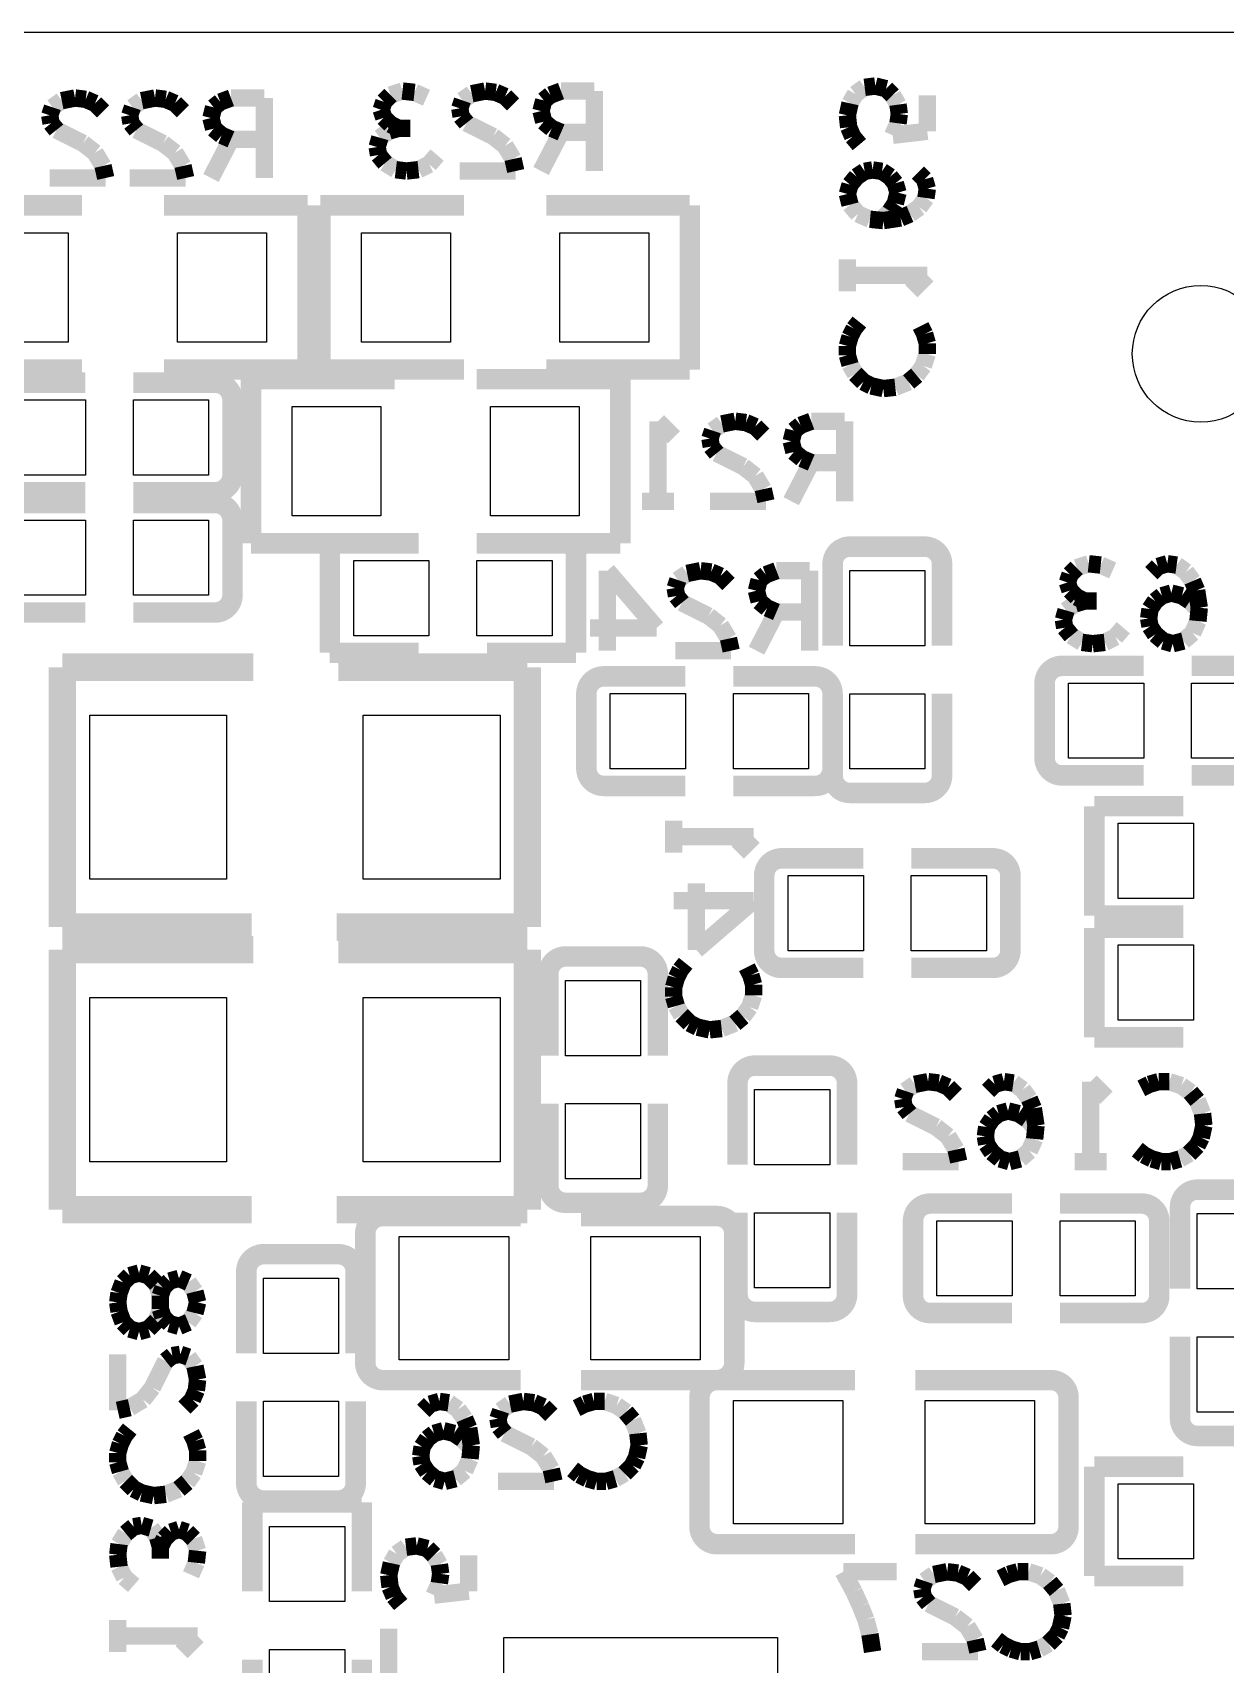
# Model space of a CAD drawing. Extents: x 175.8 to 218.8, y 273.2 to 311.2.
# Drawn here: x 182.29 to 191.01, y 299.3 to 311.22 of the extents above; entities that cross this region are included whole.
import ezdxf

# ---------------------------------------------------------------- set-up
doc = ezdxf.new("R2010")
doc.units = 0
doc.layers.add('MA_DETAILS', color=254, linetype='CONTINUOUS')

# ---------------------------------------------------------------- blocks, each defined once
blk = doc.blocks.new('FIGURE_SQUARE')
blk.add_lwpolyline([(-0.5, -0.5), (-0.5, 0.5), (0.5, 0.5), (0.5, -0.5)], close=True)
blk = doc.blocks.new('FIGURE_CIRCLE')
blk.add_circle((0, 0), 0.5)

msp = doc.modelspace()

# ---------------------------------------------------------------- linework, layer by layer
at = {"layer": 'MA_DETAILS'}
msp.add_lwpolyline([(217.810842, 311.21985), (177.361342, 311.21985)], dxfattribs=at)
for points, const_width in [([(188.300614, 310.771286), (188.368686, 310.820054)], 0.127), ([(188.368686, 310.820054), (188.446664, 310.829706)], 0.127), ([(188.446664, 310.829706), (188.524642, 310.810402)], 0.127), ([(188.524642, 310.810402), (188.573156, 310.761634)], 0.127), ([(182.499, 310.722518), (182.430928, 310.674004)], 0.127), ([(182.596282, 310.742076), (182.499, 310.722518)], 0.127), ([(182.67426, 310.732424), (182.596282, 310.742076)], 0.127), ([(182.742332, 310.703214), (182.67426, 310.732424)], 0.127), ([(182.800752, 310.644794), (182.742332, 310.703214)], 0.127), ([(183.083454, 310.722518), (183.015382, 310.674004)], 0.127), ([(183.180736, 310.742076), (183.083454, 310.722518)], 0.127), ([(183.258714, 310.732424), (183.180736, 310.742076)], 0.127), ([(183.326786, 310.703214), (183.258714, 310.732424)], 0.127), ([(183.385206, 310.644794), (183.326786, 310.703214)], 0.127), ([(183.658256, 310.712866), (183.609488, 310.674004)], 0.127), ([(183.73598, 310.742076), (183.658256, 310.712866)], 0.127), ([(183.979566, 310.742076), (183.73598, 310.742076)], 0.127), ([(183.979566, 310.157876), (183.979566, 310.742076)], 0.127), ([(184.834022, 310.656478), (184.85358, 310.714898)], 0.127), ([(184.85358, 310.714898), (184.902348, 310.763666)], 0.127), ([(184.902348, 310.763666), (184.989978, 310.792876)], 0.127), ([(184.989978, 310.792876), (185.077608, 310.783224)], 0.127), ([(185.077608, 310.783224), (185.165238, 310.744108)], 0.127), ([(185.428382, 310.724804), (185.408824, 310.666384)], 0.127), ([(185.496454, 310.773318), (185.428382, 310.724804)], 0.127), ([(185.593736, 310.792876), (185.496454, 310.773318)], 0.127), ([(185.671714, 310.783224), (185.593736, 310.792876)], 0.127), ([(185.739786, 310.754014), (185.671714, 310.783224)], 0.127), ([(185.798206, 310.695594), (185.739786, 310.754014)], 0.127), ([(186.022488, 310.724804), (186.00293, 310.646826)], 0.127), ([(186.071256, 310.763666), (186.022488, 310.724804)], 0.127), ([(186.14898, 310.792876), (186.071256, 310.763666)], 0.127), ([(186.392566, 310.792876), (186.14898, 310.792876)], 0.127), ([(186.392566, 310.208676), (186.392566, 310.792876)], 0.127), ([(188.242194, 310.615584), (188.261752, 310.703214)], 0.127), ([(188.261752, 310.703214), (188.300614, 310.771286)], 0.127), ([(188.573156, 310.761634), (188.612272, 310.693562)], 0.127), ([(188.612272, 310.693562), (188.621924, 310.625236)], 0.127), ([(188.826394, 310.498744), (188.826394, 310.761634)], 0.127), ([(182.430928, 310.674004), (182.41137, 310.615584)], 0.127), ([(182.41137, 310.615584), (182.421022, 310.557164)], 0.127), ([(183.015382, 310.674004), (182.995824, 310.615584)], 0.127), ([(182.995824, 310.615584), (183.005476, 310.557164)], 0.127), ([(183.609488, 310.674004), (183.58993, 310.596026)], 0.127), ([(183.58993, 310.596026), (183.609488, 310.518048)], 0.127), ([(184.85358, 310.598058), (184.834022, 310.656478)], 0.127), ([(184.902348, 310.549544), (184.85358, 310.598058)], 0.127), ([(185.408824, 310.666384), (185.418476, 310.607964)], 0.127), ([(185.418476, 310.607964), (185.457592, 310.559196)], 0.127), ([(186.00293, 310.646826), (186.022488, 310.568848)], 0.127), ([(186.022488, 310.568848), (186.080908, 310.520334)], 0.127), ([(188.251846, 310.527954), (188.242194, 310.615584)], 0.127), ([(188.621924, 310.625236), (188.612272, 310.557164)], 0.127), ([(182.421022, 310.557164), (182.460138, 310.508396)], 0.127), ([(182.460138, 310.508396), (182.654702, 310.411114)], 0.127), ([(183.005476, 310.557164), (183.044592, 310.508396)], 0.127), ([(183.044592, 310.508396), (183.239156, 310.411114)], 0.127), ([(183.609488, 310.518048), (183.667908, 310.469534)], 0.127), ([(183.667908, 310.469534), (183.73598, 310.440324)], 0.127), ([(184.804812, 310.383936), (184.82437, 310.452008)], 0.127), ([(184.82437, 310.452008), (184.892442, 310.500776)], 0.127), ([(184.892442, 310.500776), (184.960768, 310.520334)], 0.127), ([(184.960768, 310.520334), (184.902348, 310.549544)], 0.127), ([(184.960768, 310.520334), (185.048398, 310.520334)], 0.127), ([(185.457592, 310.559196), (185.652156, 310.461914)], 0.127), ([(185.652156, 310.461914), (185.739786, 310.393588)], 0.127), ([(186.14898, 310.491124), (186.00293, 310.208676)], 0.127), ([(186.080908, 310.520334), (186.14898, 310.491124)], 0.127), ([(186.14898, 310.491124), (186.392566, 310.491124)], 0.127), ([(188.281056, 310.459882), (188.251846, 310.527954)], 0.127), ([(188.329824, 310.401462), (188.281056, 310.459882)], 0.127), ([(188.612272, 310.557164), (188.573156, 310.469534)], 0.127), ([(188.573156, 310.469534), (188.826394, 310.498744)], 0.127), ([(182.654702, 310.411114), (182.742332, 310.342788)], 0.127), ([(182.742332, 310.342788), (182.800752, 310.245506)], 0.127), ([(183.239156, 310.411114), (183.326786, 310.342788)], 0.127), ([(183.326786, 310.342788), (183.385206, 310.245506)], 0.127), ([(183.73598, 310.440324), (183.58993, 310.157876)], 0.127), ([(183.73598, 310.440324), (183.979566, 310.440324)], 0.127), ([(184.814718, 310.325516), (184.804812, 310.383936)], 0.127), ([(184.863232, 310.267096), (184.814718, 310.325516)], 0.127), ([(185.242962, 310.325516), (185.184542, 310.257444)], 0.127), ([(185.739786, 310.393588), (185.798206, 310.296306)], 0.127), ([(182.800752, 310.245506), (182.82031, 310.157876)], 0.127), ([(183.385206, 310.245506), (183.404764, 310.157876)], 0.127), ([(184.94121, 310.218328), (184.863232, 310.267096)], 0.127), ([(185.019188, 310.208676), (184.94121, 310.218328)], 0.127), ([(185.106818, 310.218328), (185.019188, 310.208676)], 0.127), ([(185.184542, 310.257444), (185.106818, 310.218328)], 0.127), ([(185.817764, 310.208676), (185.408824, 310.208676)], 0.127), ([(185.798206, 310.296306), (185.817764, 310.208676)], 0.127), ([(188.368686, 310.20639), (188.310266, 310.167528)], 0.127), ([(188.427106, 310.216042), (188.368686, 310.20639)], 0.127), ([(188.495432, 310.20639), (188.427106, 310.216042)], 0.127), ([(188.553852, 310.167528), (188.495432, 310.20639)], 0.127), ([(182.82031, 310.157876), (182.41137, 310.157876)], 0.127), ([(183.404764, 310.157876), (182.995824, 310.157876)], 0.127), ([(188.261752, 310.109108), (188.242194, 310.040782)], 0.127), ([(188.310266, 310.167528), (188.261752, 310.109108)], 0.127), ([(188.592714, 310.11876), (188.553852, 310.167528)], 0.127), ([(188.612272, 310.050688), (188.592714, 310.11876)], 0.127), ([(188.806836, 310.14797), (188.758322, 310.196738)], 0.127), ([(188.826394, 310.079898), (188.806836, 310.14797)], 0.127), ([(181.596284, 309.957724), (182.64632, 309.957724)], 0.150114), ([(184.296304, 309.957724), (183.246268, 309.957724)], 0.150114), ([(184.296304, 308.757828), (184.296304, 309.957724)], 0.150114), ([(184.390284, 309.957724), (185.44032, 309.957724)], 0.150114), ([(184.390284, 308.757828), (184.390284, 309.957724)], 0.150114), ([(187.090304, 309.957724), (186.040268, 309.957724)], 0.150114), ([(187.090304, 308.757828), (187.090304, 309.957724)], 0.150114), ([(188.242194, 310.040782), (188.261752, 309.963058)], 0.127), ([(188.553852, 309.91429), (188.592714, 309.97271)], 0.127), ([(188.592714, 309.97271), (188.612272, 310.050688)], 0.127), ([(188.767974, 309.9435), (188.816742, 310.011572)], 0.127), ([(188.816742, 310.011572), (188.826394, 310.079898)], 0.127), ([(188.261752, 309.963058), (188.320172, 309.894732)], 0.127), ([(188.320172, 309.894732), (188.407802, 309.85587)], 0.127), ([(188.407802, 309.85587), (188.505084, 309.846218)], 0.127), ([(188.485526, 309.846218), (188.553852, 309.91429)], 0.127), ([(188.505084, 309.846218), (188.631576, 309.865522)], 0.127), ([(188.631576, 309.865522), (188.699902, 309.894732)], 0.127), ([(188.699902, 309.894732), (188.767974, 309.9435)], 0.127), ([(188.242194, 309.329836), (188.242194, 309.563516)], 0.127), ([(188.242194, 309.446676), (188.826394, 309.446676)], 0.127), ([(188.826394, 309.446676), (188.709554, 309.329836)], 0.127), ([(188.261752, 308.99862), (188.290962, 309.05704)], 0.127), ([(188.290962, 309.05704), (188.329824, 309.105554)], 0.127), ([(188.777626, 309.076344), (188.806836, 309.017924)], 0.127), ([(188.806836, 309.017924), (188.826394, 308.949852)], 0.127), ([(188.242194, 308.930294), (188.261752, 308.99862)], 0.127), ([(188.242194, 308.862222), (188.242194, 308.930294)], 0.127), ([(188.826394, 308.949852), (188.826394, 308.871874)], 0.127), ([(188.261752, 308.79415), (188.242194, 308.862222)], 0.127), ([(188.300614, 308.725824), (188.261752, 308.79415)], 0.127), ([(188.797184, 308.784244), (188.748416, 308.716172)], 0.127), ([(188.826394, 308.871874), (188.797184, 308.784244)], 0.127), ([(182.64632, 308.757828), (181.596284, 308.757828)], 0.150114), ([(182.074312, 308.661816), (182.671974, 308.661816)], 0.150114), ([(183.620156, 308.661816), (183.022494, 308.661816)], 0.150114), ([(183.246268, 308.757828), (184.296304, 308.757828)], 0.150114), ([(184.93232, 308.687724), (183.882284, 308.687724)], 0.150114), ([(183.882284, 308.687724), (183.882284, 307.487828)], 0.150114), ([(185.44032, 308.757828), (184.390284, 308.757828)], 0.150114), ([(185.532268, 308.687724), (186.582304, 308.687724)], 0.150114), ([(186.040268, 308.757828), (187.090304, 308.757828)], 0.150114), ([(186.582304, 308.687724), (186.582304, 307.487828)], 0.150114), ([(188.359034, 308.667404), (188.300614, 308.725824)], 0.127), ([(188.417454, 308.638194), (188.359034, 308.667404)], 0.127), ([(188.689996, 308.667404), (188.592714, 308.628542)], 0.127), ([(188.748416, 308.716172), (188.689996, 308.667404)], 0.127), ([(183.747156, 307.988462), (183.747156, 308.534816)], 0.150114), ([(188.505084, 308.61889), (188.417454, 308.638194)], 0.127), ([(188.592714, 308.628542), (188.505084, 308.61889)], 0.127), ([(186.85764, 308.379876), (186.97448, 308.263036)], 0.127), ([(186.85764, 307.795676), (186.85764, 308.379876)], 0.127), ([(187.257182, 308.311804), (187.237624, 308.253384)], 0.127), ([(187.325254, 308.360318), (187.257182, 308.311804)], 0.127), ([(187.422536, 308.379876), (187.325254, 308.360318)], 0.127), ([(187.500514, 308.370224), (187.422536, 308.379876)], 0.127), ([(187.568586, 308.341014), (187.500514, 308.370224)], 0.127), ([(187.627006, 308.282594), (187.568586, 308.341014)], 0.127), ([(187.851288, 308.311804), (187.83173, 308.233826)], 0.127), ([(187.900056, 308.350666), (187.851288, 308.311804)], 0.127), ([(187.97778, 308.379876), (187.900056, 308.350666)], 0.127), ([(188.221366, 308.379876), (187.97778, 308.379876)], 0.127), ([(188.221366, 307.795676), (188.221366, 308.379876)], 0.127), ([(187.237624, 308.253384), (187.247276, 308.194964)], 0.127), ([(187.247276, 308.194964), (187.286392, 308.146196)], 0.127), ([(187.83173, 308.233826), (187.851288, 308.155848)], 0.127), ([(187.286392, 308.146196), (187.480956, 308.048914)], 0.127), ([(187.97778, 308.078124), (187.83173, 307.795676)], 0.127), ([(187.851288, 308.155848), (187.909708, 308.107334)], 0.127), ([(187.909708, 308.107334), (187.97778, 308.078124)], 0.127), ([(187.97778, 308.078124), (188.221366, 308.078124)], 0.127), ([(187.480956, 308.048914), (187.568586, 307.980588)], 0.127), ([(187.568586, 307.980588), (187.627006, 307.883306)], 0.127), ([(182.074312, 307.861462), (182.671974, 307.861462)], 0.150114), ([(183.620156, 307.861462), (183.022494, 307.861462)], 0.150114), ([(187.627006, 307.883306), (187.646564, 307.795676)], 0.127), ([(182.074312, 307.782976), (182.671974, 307.782976)], 0.150114), ([(183.620156, 307.782976), (183.022494, 307.782976)], 0.150114), ([(186.97448, 307.795676), (186.7408, 307.795676)], 0.127), ([(187.646564, 307.795676), (187.237624, 307.795676)], 0.127), ([(183.747156, 307.109622), (183.747156, 307.655976)], 0.150114), ([(183.882284, 307.487828), (184.93232, 307.487828)], 0.150114), ([(185.108596, 307.487828), (184.45861, 307.487828)], 0.150114), ([(184.45861, 307.487828), (184.45861, 306.687728)], 0.150114), ([(186.582304, 307.487828), (185.532268, 307.487828)], 0.150114), ([(185.608468, 307.487828), (186.258454, 307.487828)], 0.150114), ([(186.258454, 307.487828), (186.258454, 306.687728)], 0.150114), ([(188.807344, 307.463698), (188.26099, 307.463698)], 0.150114), ([(188.13399, 307.336698), (188.13399, 306.739036)], 0.150114), ([(188.934344, 307.336698), (188.934344, 306.739036)], 0.150114), ([(186.4868, 307.287676), (186.846972, 306.869084)], 0.127), ([(186.4868, 306.703476), (186.4868, 307.287676)], 0.127), ([(187.071254, 307.268118), (187.003182, 307.219604)], 0.127), ([(187.168536, 307.287676), (187.071254, 307.268118)], 0.127), ([(187.246514, 307.278024), (187.168536, 307.287676)], 0.127), ([(187.314586, 307.248814), (187.246514, 307.278024)], 0.127), ([(187.373006, 307.190394), (187.314586, 307.248814)], 0.127), ([(187.646056, 307.258466), (187.597288, 307.219604)], 0.127), ([(187.72378, 307.287676), (187.646056, 307.258466)], 0.127), ([(187.967366, 307.287676), (187.72378, 307.287676)], 0.127), ([(187.967366, 306.703476), (187.967366, 307.287676)], 0.127), ([(189.850522, 307.202078), (189.87008, 307.260498)], 0.127), ([(189.87008, 307.260498), (189.918848, 307.309266)], 0.127), ([(189.918848, 307.309266), (190.006478, 307.338476)], 0.127), ([(190.006478, 307.338476), (190.094108, 307.328824)], 0.127), ([(190.094108, 307.328824), (190.181738, 307.289708)], 0.127), ([(190.512954, 307.318918), (190.464186, 307.270404)], 0.127), ([(190.581026, 307.338476), (190.512954, 307.318918)], 0.127), ([(190.649352, 307.328824), (190.581026, 307.338476)], 0.127), ([(190.717424, 307.280056), (190.649352, 307.328824)], 0.127), ([(190.766192, 307.211984), (190.717424, 307.280056)], 0.127), ([(187.003182, 307.219604), (186.983624, 307.161184)], 0.127), ([(186.983624, 307.161184), (186.993276, 307.102764)], 0.127), ([(187.597288, 307.219604), (187.57773, 307.141626)], 0.127), ([(187.57773, 307.141626), (187.597288, 307.063648)], 0.127), ([(189.87008, 307.143658), (189.850522, 307.202078)], 0.127), ([(189.918848, 307.095144), (189.87008, 307.143658)], 0.127), ([(190.542164, 307.104796), (190.493396, 307.065934)], 0.127), ([(190.610236, 307.124354), (190.542164, 307.104796)], 0.127), ([(190.688214, 307.104796), (190.610236, 307.124354)], 0.127), ([(190.746634, 307.065934), (190.688214, 307.104796)], 0.127), ([(190.795402, 307.143658), (190.766192, 307.211984)], 0.127), ([(190.814706, 307.017166), (190.795402, 307.143658)], 0.127), ([(182.074312, 306.982622), (182.671974, 306.982622)], 0.150114), ([(183.620156, 306.982622), (183.022494, 306.982622)], 0.150114), ([(186.993276, 307.102764), (187.032392, 307.053996)], 0.127), ([(187.032392, 307.053996), (187.226956, 306.956714)], 0.127), ([(187.72378, 306.985924), (187.57773, 306.703476)], 0.127), ([(187.597288, 307.063648), (187.655708, 307.015134)], 0.127), ([(187.655708, 307.015134), (187.72378, 306.985924)], 0.127), ([(187.72378, 306.985924), (187.967366, 306.985924)], 0.127), ([(189.821312, 306.929536), (189.84087, 306.997608)], 0.127), ([(189.84087, 306.997608), (189.908942, 307.046376)], 0.127), ([(189.908942, 307.046376), (189.977268, 307.065934)], 0.127), ([(189.977268, 307.065934), (189.918848, 307.095144)], 0.127), ([(189.977268, 307.065934), (190.064898, 307.065934)], 0.127), ([(190.454534, 307.007514), (190.444882, 306.939188)], 0.127), ([(190.493396, 307.065934), (190.454534, 307.007514)], 0.127), ([(190.814706, 306.997608), (190.746634, 307.065934)], 0.127), ([(190.805054, 306.919884), (190.814706, 307.017166)], 0.127), ([(186.846972, 306.869084), (186.360308, 306.869084)], 0.127), ([(187.226956, 306.956714), (187.314586, 306.888388)], 0.127), ([(187.314586, 306.888388), (187.373006, 306.791106)], 0.127), ([(189.831218, 306.871116), (189.821312, 306.929536)], 0.127), ([(189.879732, 306.812696), (189.831218, 306.871116)], 0.127), ([(190.259462, 306.871116), (190.201042, 306.803044)], 0.127), ([(190.444882, 306.939188), (190.454534, 306.880768)], 0.127), ([(190.454534, 306.880768), (190.493396, 306.822348)], 0.127), ([(190.766192, 306.832254), (190.805054, 306.919884)], 0.127), ([(187.373006, 306.791106), (187.392564, 306.703476)], 0.127), ([(189.95771, 306.763928), (189.879732, 306.812696)], 0.127), ([(190.035688, 306.754276), (189.95771, 306.763928)], 0.127), ([(190.123318, 306.763928), (190.035688, 306.754276)], 0.127), ([(190.201042, 306.803044), (190.123318, 306.763928)], 0.127), ([(190.493396, 306.822348), (190.551816, 306.773834)], 0.127), ([(190.551816, 306.773834), (190.620142, 306.754276)], 0.127), ([(190.620142, 306.754276), (190.697866, 306.773834)], 0.127), ([(190.697866, 306.773834), (190.766192, 306.832254)], 0.127), ([(184.45861, 306.687728), (185.108596, 306.687728)], 0.150114), ([(186.258454, 306.687728), (185.608468, 306.687728)], 0.150114), ([(187.392564, 306.703476), (186.983624, 306.703476)], 0.127), ([(182.503572, 304.682906), (182.503572, 306.582826)], 0.199898), ([(182.503572, 306.582826), (183.89854, 306.582826)], 0.199898), ([(184.520078, 306.582826), (185.903616, 306.582826)], 0.199898), ([(185.903616, 306.582826), (185.903616, 304.682906)], 0.199898), ([(186.461146, 306.515516), (187.058808, 306.515516)], 0.150114), ([(188.00699, 306.515516), (187.409328, 306.515516)], 0.150114), ([(189.810898, 306.592224), (190.40856, 306.592224)], 0.150114), ([(191.356742, 306.592224), (190.75908, 306.592224)], 0.150114), ([(186.334146, 306.388516), (186.334146, 305.842162)], 0.150114), ([(188.13399, 305.790854), (188.13399, 306.388516)], 0.150114), ([(188.13399, 305.842162), (188.13399, 306.388516)], 0.150114), ([(188.934344, 305.790854), (188.934344, 306.388516)], 0.150114), ([(189.683898, 306.465224), (189.683898, 305.91887)], 0.150114), ([(189.810898, 305.79187), (190.40856, 305.79187)], 0.150114), ([(191.356742, 305.79187), (190.75908, 305.79187)], 0.150114), ([(186.461146, 305.715162), (187.058808, 305.715162)], 0.150114), ([(188.00699, 305.715162), (187.409328, 305.715162)], 0.150114), ([(188.26099, 305.663854), (188.807344, 305.663854)], 0.150114), ([(190.697358, 305.566826), (190.047372, 305.566826)], 0.150114), ([(190.047372, 305.566826), (190.047372, 304.766726)], 0.150114), ([(186.972194, 305.22799), (186.972194, 305.46167)], 0.127), ([(186.972194, 305.34483), (187.556394, 305.34483)], 0.127), ([(187.556394, 305.34483), (187.439554, 305.22799)], 0.127), ([(187.761372, 305.185826), (188.359034, 305.185826)], 0.150114), ([(189.307216, 305.185826), (188.709554, 305.185826)], 0.150114), ([(187.137802, 304.517044), (187.137802, 305.003708)], 0.127), ([(187.634372, 305.058826), (187.634372, 304.512472)], 0.150114), ([(189.434216, 304.512472), (189.434216, 305.058826)], 0.150114), ([(186.972194, 304.877216), (187.556394, 304.877216)], 0.127), ([(187.556394, 304.877216), (187.137802, 304.517044)], 0.127), ([(183.887872, 304.682906), (182.503572, 304.682906)], 0.199898), ([(185.903616, 304.682906), (184.50941, 304.682906)], 0.199898), ([(190.047372, 304.766726), (190.697358, 304.766726)], 0.150114), ([(190.697358, 304.677826), (190.047372, 304.677826)], 0.150114), ([(190.047372, 304.677826), (190.047372, 303.877726)], 0.150114), ([(182.503572, 304.517806), (183.89854, 304.517806)], 0.199898), ([(182.503572, 302.617886), (182.503572, 304.517806)], 0.199898), ([(184.520078, 304.517806), (185.903616, 304.517806)], 0.199898), ([(185.903616, 304.517806), (185.903616, 302.617886)], 0.199898), ([(186.72937, 304.46853), (186.183016, 304.46853)], 0.150114), ([(186.991752, 304.31232), (187.020962, 304.37074)], 0.127), ([(187.020962, 304.37074), (187.059824, 304.419254)], 0.127), ([(187.507626, 304.390044), (187.536836, 304.331624)], 0.127), ([(187.761372, 304.385472), (188.359034, 304.385472)], 0.150114), ([(189.307216, 304.385472), (188.709554, 304.385472)], 0.150114), ([(186.056016, 304.34153), (186.056016, 303.743868)], 0.150114), ([(186.85637, 304.34153), (186.85637, 303.743868)], 0.150114), ([(186.972194, 304.243994), (186.991752, 304.31232)], 0.127), ([(186.972194, 304.175922), (186.972194, 304.243994)], 0.127), ([(187.536836, 304.331624), (187.556394, 304.263552)], 0.127), ([(187.556394, 304.263552), (187.556394, 304.185574)], 0.127), ([(186.991752, 304.10785), (186.972194, 304.175922)], 0.127), ([(187.556394, 304.185574), (187.527184, 304.097944)], 0.127), ([(187.030614, 304.039524), (186.991752, 304.10785)], 0.127), ([(187.089034, 303.981104), (187.030614, 304.039524)], 0.127), ([(187.478416, 304.029872), (187.419996, 303.981104)], 0.127), ([(187.527184, 304.097944), (187.478416, 304.029872)], 0.127), ([(187.147454, 303.951894), (187.089034, 303.981104)], 0.127), ([(187.235084, 303.93259), (187.147454, 303.951894)], 0.127), ([(187.322714, 303.942242), (187.235084, 303.93259)], 0.127), ([(187.419996, 303.981104), (187.322714, 303.942242)], 0.127), ([(190.047372, 303.877726), (190.697358, 303.877726)], 0.150114), ([(188.112654, 303.671224), (187.5663, 303.671224)], 0.150114), ([(187.4393, 303.544224), (187.4393, 302.946562)], 0.150114), ([(188.239654, 303.544224), (188.239654, 302.946562)], 0.150114), ([(188.7347, 303.534318), (188.666628, 303.485804)], 0.127), ([(188.831982, 303.553876), (188.7347, 303.534318)], 0.127), ([(188.90996, 303.544224), (188.831982, 303.553876)], 0.127), ([(188.978032, 303.515014), (188.90996, 303.544224)], 0.127), ([(189.319154, 303.534318), (189.270386, 303.485804)], 0.127), ([(189.387226, 303.553876), (189.319154, 303.534318)], 0.127), ([(189.455552, 303.544224), (189.387226, 303.553876)], 0.127), ([(189.523624, 303.495456), (189.455552, 303.544224)], 0.127), ([(190.020448, 303.553876), (190.137288, 303.437036)], 0.127), ([(190.020448, 302.969676), (190.020448, 303.553876)], 0.127), ([(190.39078, 303.505108), (190.4492, 303.534318)], 0.127), ([(190.4492, 303.534318), (190.517272, 303.553876)], 0.127), ([(190.517272, 303.553876), (190.59525, 303.553876)], 0.127), ([(190.59525, 303.553876), (190.68288, 303.524666)], 0.127), ([(188.666628, 303.485804), (188.64707, 303.427384)], 0.127), ([(188.64707, 303.427384), (188.656722, 303.368964)], 0.127), ([(189.036452, 303.456594), (188.978032, 303.515014)], 0.127), ([(189.572392, 303.427384), (189.523624, 303.495456)], 0.127), ([(189.601602, 303.359058), (189.572392, 303.427384)], 0.127), ([(190.68288, 303.524666), (190.750952, 303.475898)], 0.127), ([(190.750952, 303.475898), (190.79972, 303.417478)], 0.127), ([(190.79972, 303.417478), (190.838582, 303.320196)], 0.127), ([(186.056016, 302.795686), (186.056016, 303.393348)], 0.150114), ([(186.85637, 302.795686), (186.85637, 303.393348)], 0.150114), ([(188.656722, 303.368964), (188.695838, 303.320196)], 0.127), ([(188.695838, 303.320196), (188.890402, 303.222914)], 0.127), ([(189.348364, 303.320196), (189.299596, 303.281334)], 0.127), ([(189.416436, 303.339754), (189.348364, 303.320196)], 0.127), ([(189.494414, 303.320196), (189.416436, 303.339754)], 0.127), ([(189.552834, 303.281334), (189.494414, 303.320196)], 0.127), ([(189.620906, 303.232566), (189.601602, 303.359058)], 0.127), ([(190.838582, 303.320196), (190.848234, 303.232566)], 0.127), ([(188.890402, 303.222914), (188.978032, 303.154588)], 0.127), ([(189.260734, 303.222914), (189.251082, 303.154588)], 0.127), ([(189.299596, 303.281334), (189.260734, 303.222914)], 0.127), ([(189.620906, 303.213008), (189.552834, 303.281334)], 0.127), ([(189.611254, 303.135284), (189.620906, 303.232566)], 0.127), ([(190.848234, 303.232566), (190.82893, 303.144936)], 0.127), ([(188.978032, 303.154588), (189.036452, 303.057306)], 0.127), ([(189.036452, 303.057306), (189.05601, 302.969676)], 0.127), ([(189.251082, 303.154588), (189.260734, 303.096168)], 0.127), ([(189.260734, 303.096168), (189.299596, 303.037748)], 0.127), ([(189.572392, 303.047654), (189.611254, 303.135284)], 0.127), ([(190.410084, 303.018444), (190.36157, 303.057306)], 0.127), ([(190.79972, 303.086516), (190.7413, 303.028096)], 0.127), ([(190.82893, 303.144936), (190.79972, 303.086516)], 0.127), ([(189.05601, 302.969676), (188.64707, 302.969676)], 0.127), ([(189.299596, 303.037748), (189.358016, 302.989234)], 0.127), ([(189.358016, 302.989234), (189.426342, 302.969676)], 0.127), ([(189.426342, 302.969676), (189.504066, 302.989234)], 0.127), ([(189.504066, 302.989234), (189.572392, 303.047654)], 0.127), ([(190.137288, 302.969676), (189.903608, 302.969676)], 0.127), ([(190.468504, 302.989234), (190.410084, 303.018444)], 0.127), ([(190.53683, 302.969676), (190.468504, 302.989234)], 0.127), ([(190.604902, 302.969676), (190.53683, 302.969676)], 0.127), ([(190.672974, 302.989234), (190.604902, 302.969676)], 0.127), ([(190.7413, 303.028096), (190.672974, 302.989234)], 0.127), ([(191.347598, 302.764698), (190.801244, 302.764698)], 0.150114), ([(183.887872, 302.617886), (182.503572, 302.617886)], 0.199898), ([(185.903616, 302.617886), (184.50941, 302.617886)], 0.199898), ([(184.844944, 302.571658), (185.85434, 302.571658)], 0.150114), ([(186.183016, 302.668686), (186.72937, 302.668686)], 0.150114), ([(187.288424, 302.571658), (186.295792, 302.571658)], 0.150114), ([(187.4393, 301.99838), (187.4393, 302.596042)], 0.150114), ([(188.239654, 301.99838), (188.239654, 302.596042)], 0.150114), ([(188.849, 302.663098), (189.446662, 302.663098)], 0.150114), ([(190.394844, 302.663098), (189.797182, 302.663098)], 0.150114), ([(190.674244, 302.637698), (190.674244, 302.040036)], 0.150114), ([(184.717944, 302.444658), (184.717944, 301.499778)], 0.150114), ([(187.415424, 301.499778), (187.415424, 302.444658)], 0.150114), ([(188.722, 302.536098), (188.722, 301.989744)], 0.150114), ([(190.521844, 301.989744), (190.521844, 302.536098)], 0.150114), ([(184.521094, 302.29302), (183.97474, 302.29302)], 0.150114), ([(182.947056, 302.08728), (182.995824, 302.136048)], 0.127), ([(182.995824, 302.136048), (183.063896, 302.155352)], 0.127), ([(183.063896, 302.155352), (183.132222, 302.136048)], 0.127), ([(183.132222, 302.136048), (183.190642, 302.077628)], 0.127), ([(183.287924, 302.096932), (183.239156, 302.048418)], 0.127), ([(183.355996, 302.11649), (183.287924, 302.096932)], 0.127), ([(183.424322, 302.08728), (183.355996, 302.11649)], 0.127), ([(183.84774, 302.16602), (183.84774, 301.568358)], 0.150114), ([(184.648094, 302.16602), (184.648094, 301.568358)], 0.150114), ([(182.908194, 301.94123), (182.917846, 302.009302)], 0.127), ([(182.917846, 302.009302), (182.947056, 302.08728)], 0.127), ([(183.190642, 302.077628), (183.219852, 301.989998)], 0.127), ([(183.239156, 302.048418), (183.219852, 301.989998)], 0.127), ([(183.219852, 301.989998), (183.219852, 301.892462)], 0.127), ([(183.219852, 301.989998), (183.219852, 301.892462)], 0.127), ([(183.472836, 302.019208), (183.424322, 302.08728)], 0.127), ([(183.492394, 301.94123), (183.472836, 302.019208)], 0.127), ([(182.917846, 301.873158), (182.908194, 301.94123)], 0.127), ([(182.947056, 301.79518), (182.917846, 301.873158)], 0.127), ([(183.219852, 301.892462), (183.190642, 301.804832)], 0.127), ([(183.219852, 301.892462), (183.239156, 301.834042)], 0.127), ([(183.424322, 301.79518), (183.472836, 301.863252)], 0.127), ([(183.472836, 301.863252), (183.492394, 301.94123)], 0.127), ([(187.5663, 301.87138), (188.112654, 301.87138)], 0.150114), ([(188.849, 301.862744), (189.446662, 301.862744)], 0.150114), ([(190.394844, 301.862744), (189.797182, 301.862744)], 0.150114), ([(182.995824, 301.746412), (182.947056, 301.79518)], 0.127), ([(183.063896, 301.727108), (182.995824, 301.746412)], 0.127), ([(183.132222, 301.746412), (183.063896, 301.727108)], 0.127), ([(183.190642, 301.804832), (183.132222, 301.746412)], 0.127), ([(183.239156, 301.834042), (183.287924, 301.785528)], 0.127), ([(183.287924, 301.785528), (183.355996, 301.76597)], 0.127), ([(183.355996, 301.76597), (183.424322, 301.79518)], 0.127), ([(190.674244, 301.091854), (190.674244, 301.689516)], 0.150114), ([(182.908194, 301.152306), (182.908194, 301.561246)], 0.127), ([(183.258714, 301.512478), (183.161432, 301.317914)], 0.127), ([(183.307482, 301.551594), (183.258714, 301.512478)], 0.127), ([(183.365902, 301.561246), (183.307482, 301.551594)], 0.127), ([(183.424322, 301.541688), (183.365902, 301.561246)], 0.127), ([(183.472836, 301.473616), (183.424322, 301.541688)], 0.127), ([(183.492394, 301.376334), (183.472836, 301.473616)], 0.127), ([(184.844944, 301.372778), (185.85434, 301.372778)], 0.150114), ([(187.288424, 301.372778), (186.295792, 301.372778)], 0.150114), ([(187.288424, 301.372778), (188.29782, 301.372778)], 0.150114), ([(189.731904, 301.372778), (188.739272, 301.372778)], 0.150114), ([(183.161432, 301.317914), (183.093106, 301.230284)], 0.127), ([(183.453532, 301.230284), (183.482742, 301.298356)], 0.127), ([(183.482742, 301.298356), (183.492394, 301.376334)], 0.127), ([(182.995824, 301.171864), (182.908194, 301.152306)], 0.127), ([(183.093106, 301.230284), (182.995824, 301.171864)], 0.127), ([(183.395112, 301.171864), (183.453532, 301.230284)], 0.127), ([(183.84774, 300.620176), (183.84774, 301.217838)], 0.150114), ([(184.648094, 300.620176), (184.648094, 301.217838)], 0.150114), ([(185.1914, 301.197518), (185.142632, 301.149004)], 0.127), ([(185.259472, 301.217076), (185.1914, 301.197518)], 0.127), ([(185.327798, 301.207424), (185.259472, 301.217076)], 0.127), ([(185.39587, 301.158656), (185.327798, 301.207424)], 0.127), ([(185.444638, 301.090584), (185.39587, 301.158656)], 0.127), ([(185.707782, 301.149004), (185.688224, 301.090584)], 0.127), ([(185.775854, 301.197518), (185.707782, 301.149004)], 0.127), ([(185.873136, 301.217076), (185.775854, 301.197518)], 0.127), ([(185.951114, 301.207424), (185.873136, 301.217076)], 0.127), ([(186.019186, 301.178214), (185.951114, 301.207424)], 0.127), ([(186.077606, 301.119794), (186.019186, 301.178214)], 0.127), ([(186.263026, 301.168308), (186.321446, 301.197518)], 0.127), ([(186.321446, 301.197518), (186.389518, 301.217076)], 0.127), ([(186.389518, 301.217076), (186.467496, 301.217076)], 0.127), ([(186.467496, 301.217076), (186.555126, 301.187866)], 0.127), ([(186.555126, 301.187866), (186.623198, 301.139098)], 0.127), ([(187.161424, 301.245778), (187.161424, 300.300898)], 0.150114), ([(189.858904, 300.300898), (189.858904, 301.245778)], 0.150114), ([(185.473848, 301.022258), (185.444638, 301.090584)], 0.127), ([(185.493152, 300.895766), (185.473848, 301.022258)], 0.127), ([(185.688224, 301.090584), (185.697876, 301.032164)], 0.127), ([(185.697876, 301.032164), (185.736992, 300.983396)], 0.127), ([(186.623198, 301.139098), (186.671966, 301.080678)], 0.127), ([(186.671966, 301.080678), (186.710828, 300.983396)], 0.127), ([(182.908194, 300.840394), (182.927752, 300.90872)], 0.127), ([(182.927752, 300.90872), (182.956962, 300.96714)], 0.127), ([(182.956962, 300.96714), (182.995824, 301.015654)], 0.127), ([(183.443626, 300.986444), (183.472836, 300.928024)], 0.127), ([(183.472836, 300.928024), (183.492394, 300.859952)], 0.127), ([(185.171842, 300.944534), (185.13298, 300.886114)], 0.127), ([(185.22061, 300.983396), (185.171842, 300.944534)], 0.127), ([(185.288682, 301.002954), (185.22061, 300.983396)], 0.127), ([(185.36666, 300.983396), (185.288682, 301.002954)], 0.127), ([(185.42508, 300.944534), (185.36666, 300.983396)], 0.127), ([(185.493152, 300.876208), (185.42508, 300.944534)], 0.127), ([(185.736992, 300.983396), (185.931556, 300.886114)], 0.127), ([(186.710828, 300.983396), (186.72048, 300.895766)], 0.127), ([(190.801244, 300.964854), (191.347598, 300.964854)], 0.150114), ([(182.908194, 300.772322), (182.908194, 300.840394)], 0.127), ([(183.492394, 300.859952), (183.492394, 300.781974)], 0.127), ([(185.13298, 300.886114), (185.123328, 300.817788)], 0.127), ([(185.123328, 300.817788), (185.13298, 300.759368)], 0.127), ([(185.444638, 300.710854), (185.4835, 300.798484)], 0.127), ([(185.4835, 300.798484), (185.493152, 300.895766)], 0.127), ([(185.931556, 300.886114), (186.019186, 300.817788)], 0.127), ([(186.019186, 300.817788), (186.077606, 300.720506)], 0.127), ([(186.701176, 300.808136), (186.671966, 300.749716)], 0.127), ([(186.72048, 300.895766), (186.701176, 300.808136)], 0.127), ([(182.927752, 300.70425), (182.908194, 300.772322)], 0.127), ([(182.966614, 300.635924), (182.927752, 300.70425)], 0.127), ([(183.463184, 300.694344), (183.414416, 300.626272)], 0.127), ([(183.492394, 300.781974), (183.463184, 300.694344)], 0.127), ([(185.13298, 300.759368), (185.171842, 300.700948)], 0.127), ([(185.171842, 300.700948), (185.230262, 300.652434)], 0.127), ([(185.376312, 300.652434), (185.444638, 300.710854)], 0.127), ([(186.077606, 300.720506), (186.097164, 300.632876)], 0.127), ([(186.28233, 300.681644), (186.233816, 300.720506)], 0.127), ([(186.34075, 300.652434), (186.28233, 300.681644)], 0.127), ([(186.613546, 300.691296), (186.54522, 300.652434)], 0.127), ([(186.671966, 300.749716), (186.613546, 300.691296)], 0.127), ([(190.697358, 300.740826), (190.047372, 300.740826)], 0.150114), ([(190.047372, 300.740826), (190.047372, 299.940726)], 0.150114), ([(183.025034, 300.577504), (182.966614, 300.635924)], 0.127), ([(183.083454, 300.548294), (183.025034, 300.577504)], 0.127), ([(183.171084, 300.52899), (183.083454, 300.548294)], 0.127), ([(183.355996, 300.577504), (183.258714, 300.538642)], 0.127), ([(183.414416, 300.626272), (183.355996, 300.577504)], 0.127), ([(185.230262, 300.652434), (185.298588, 300.632876)], 0.127), ([(185.298588, 300.632876), (185.376312, 300.652434)], 0.127), ([(186.097164, 300.632876), (185.688224, 300.632876)], 0.127), ([(186.409076, 300.632876), (186.34075, 300.652434)], 0.127), ([(186.477148, 300.632876), (186.409076, 300.632876)], 0.127), ([(186.54522, 300.652434), (186.477148, 300.632876)], 0.127), ([(183.258714, 300.538642), (183.171084, 300.52899)], 0.127), ([(183.892444, 299.828712), (183.892444, 300.478698)], 0.150114), ([(183.892444, 300.478698), (184.692544, 300.478698)], 0.150114), ([(183.97474, 300.493176), (184.521094, 300.493176)], 0.150114), ([(184.692544, 300.478698), (184.692544, 299.828712)], 0.150114), ([(183.025034, 300.301152), (183.083454, 300.311058)], 0.127), ([(183.083454, 300.311058), (183.151526, 300.2915)], 0.127), ([(182.917846, 300.17466), (182.966614, 300.252638)], 0.127), ([(182.966614, 300.252638), (183.025034, 300.301152)], 0.127), ([(183.151526, 300.2915), (183.200294, 300.223428)], 0.127), ([(183.200294, 300.223428), (183.219852, 300.155102)], 0.127), ([(183.219852, 300.155102), (183.249062, 300.213522)], 0.127), ([(183.249062, 300.213522), (183.297576, 300.26229)], 0.127), ([(183.297576, 300.26229), (183.355996, 300.281848)], 0.127), ([(183.355996, 300.281848), (183.414416, 300.26229)], 0.127), ([(183.414416, 300.26229), (183.463184, 300.213522)], 0.127), ([(183.463184, 300.213522), (183.492394, 300.125892)], 0.127), ([(182.908194, 300.096682), (182.917846, 300.17466)], 0.127), ([(182.917846, 300.009052), (182.908194, 300.096682)], 0.127), ([(183.219852, 300.155102), (183.219852, 300.067472)], 0.127), ([(183.492394, 300.125892), (183.482742, 300.038262)], 0.127), ([(184.908952, 300.03496), (184.947814, 300.103032)], 0.127), ([(184.947814, 300.103032), (185.015886, 300.1518)], 0.127), ([(185.015886, 300.1518), (185.093864, 300.161452)], 0.127), ([(185.093864, 300.161452), (185.171842, 300.142148)], 0.127), ([(185.171842, 300.142148), (185.220356, 300.09338)], 0.127), ([(185.220356, 300.09338), (185.259472, 300.025308)], 0.127), ([(185.473594, 299.83049), (185.473594, 300.09338)], 0.127), ([(187.288424, 300.173898), (188.29782, 300.173898)], 0.150114), ([(189.731904, 300.173898), (188.739272, 300.173898)], 0.150114), ([(182.956962, 299.931328), (182.917846, 300.009052)], 0.127), ([(183.482742, 300.038262), (183.443626, 299.950632)], 0.127), ([(184.889394, 299.94733), (184.908952, 300.03496)], 0.127), ([(185.259472, 300.025308), (185.269124, 299.956982)], 0.127), ([(185.269124, 299.956982), (185.259472, 299.88891)], 0.127), ([(188.212222, 299.972476), (188.601858, 299.972476)], 0.127), ([(188.2902, 299.826426), (188.212222, 299.972476)], 0.127), ([(188.874654, 299.952918), (188.806582, 299.904404)], 0.127), ([(188.971936, 299.972476), (188.874654, 299.952918)], 0.127), ([(189.049914, 299.962824), (188.971936, 299.972476)], 0.127), ([(189.117986, 299.933614), (189.049914, 299.962824)], 0.127), ([(189.361826, 299.923708), (189.420246, 299.952918)], 0.127), ([(189.420246, 299.952918), (189.488318, 299.972476)], 0.127), ([(189.488318, 299.972476), (189.566296, 299.972476)], 0.127), ([(189.566296, 299.972476), (189.653926, 299.943266)], 0.127), ([(190.047372, 299.940726), (190.697358, 299.940726)], 0.150114), ([(183.025034, 299.872908), (182.956962, 299.931328)], 0.127), ([(184.899046, 299.8597), (184.889394, 299.94733)], 0.127), ([(184.928256, 299.791628), (184.899046, 299.8597)], 0.127), ([(185.259472, 299.88891), (185.220356, 299.80128)], 0.127), ([(185.220356, 299.80128), (185.473594, 299.83049)], 0.127), ([(188.806582, 299.904404), (188.787024, 299.845984)], 0.127), ([(188.787024, 299.845984), (188.796676, 299.787564)], 0.127), ([(189.176406, 299.875194), (189.117986, 299.933614)], 0.127), ([(189.653926, 299.943266), (189.721998, 299.894498)], 0.127), ([(189.721998, 299.894498), (189.770766, 299.836078)], 0.127), ([(189.770766, 299.836078), (189.809628, 299.738796)], 0.127), ([(184.977024, 299.733208), (184.928256, 299.791628)], 0.127), ([(188.338968, 299.719238), (188.2902, 299.826426)], 0.127), ([(188.37783, 299.621956), (188.338968, 299.719238)], 0.127), ([(188.796676, 299.787564), (188.835792, 299.738796)], 0.127), ([(188.835792, 299.738796), (189.030356, 299.641514)], 0.127), ([(189.809628, 299.738796), (189.81928, 299.651166)], 0.127), ([(182.908194, 299.385736), (182.908194, 299.619416)], 0.127), ([(188.40704, 299.514768), (188.37783, 299.621956)], 0.127), ([(189.030356, 299.641514), (189.117986, 299.573188)], 0.127), ([(189.81928, 299.651166), (189.799976, 299.563536)], 0.127), ([(182.908194, 299.502576), (183.492394, 299.502576)], 0.127), ([(183.492394, 299.502576), (183.375554, 299.385736)], 0.127), ([(184.889394, 299.168058), (184.889394, 299.557694)], 0.127), ([(188.426598, 299.388276), (188.40704, 299.514768)], 0.127), ([(189.117986, 299.573188), (189.176406, 299.475906)], 0.127), ([(189.176406, 299.475906), (189.195964, 299.388276)], 0.127), ([(189.38113, 299.437044), (189.332616, 299.475906)], 0.127), ([(189.770766, 299.505116), (189.712346, 299.446696)], 0.127), ([(189.799976, 299.563536), (189.770766, 299.505116)], 0.127), ([(189.195964, 299.388276), (188.787024, 299.388276)], 0.127), ([(189.43955, 299.407834), (189.38113, 299.437044)], 0.127), ([(189.507876, 299.388276), (189.43955, 299.407834)], 0.127), ([(189.575948, 299.388276), (189.507876, 299.388276)], 0.127), ([(189.64402, 299.407834), (189.575948, 299.388276)], 0.127), ([(189.712346, 299.446696), (189.64402, 299.407834)], 0.127), ([(183.892444, 299.32884), (183.892444, 298.678854)], 0.150114), ([(184.692544, 298.678854), (184.692544, 299.32884)], 0.150114)]:
    msp.add_lwpolyline(points, dxfattribs=dict(at, const_width=const_width))
at = {"layer": 'MA_DETAILS', "const_width": 0.150114}
for points in [[(183.747156, 308.534816, 0.414214), (183.620156, 308.661816)], [(183.620156, 307.861462, 0.414214), (183.747156, 307.988462)], [(183.747156, 307.655976, 0.414214), (183.620156, 307.782976)], [(188.26099, 307.463698, 0.414214), (188.13399, 307.336698)], [(188.934344, 307.336698, 0.414214), (188.807344, 307.463698)], [(183.620156, 306.982622, 0.414214), (183.747156, 307.109622)], [(186.461146, 306.515516, 0.414214), (186.334146, 306.388516)], [(188.13399, 306.388516, 0.414214), (188.00699, 306.515516)], [(189.810898, 306.592224, 0.414214), (189.683898, 306.465224)], [(189.683898, 305.91887, 0.414214), (189.810898, 305.79187)], [(186.334146, 305.842162, 0.414214), (186.461146, 305.715162)], [(188.00699, 305.715162, 0.414214), (188.13399, 305.842162)], [(188.13399, 305.790854, 0.414214), (188.26099, 305.663854)], [(188.807344, 305.663854, 0.414214), (188.934344, 305.790854)], [(187.761372, 305.185826, 0.414214), (187.634372, 305.058826)], [(189.434216, 305.058826, 0.414214), (189.307216, 305.185826)], [(186.183016, 304.46853, 0.414214), (186.056016, 304.34153)], [(186.85637, 304.34153, 0.414214), (186.72937, 304.46853)], [(187.634372, 304.512472, 0.414214), (187.761372, 304.385472)], [(189.307216, 304.385472, 0.414214), (189.434216, 304.512472)], [(187.5663, 303.671224, 0.414214), (187.4393, 303.544224)], [(188.239654, 303.544224, 0.414214), (188.112654, 303.671224)], [(186.056016, 302.795686, 0.414214), (186.183016, 302.668686)], [(186.72937, 302.668686, 0.414214), (186.85637, 302.795686)], [(190.801244, 302.764698, 0.414214), (190.674244, 302.637698)], [(184.844944, 302.571658, 0.414214), (184.717944, 302.444658)], [(187.415424, 302.444658, 0.414214), (187.288424, 302.571658)], [(188.849, 302.663098, 0.414214), (188.722, 302.536098)], [(190.521844, 302.536098, 0.414214), (190.394844, 302.663098)], [(183.97474, 302.29302, 0.414214), (183.84774, 302.16602)], [(184.648094, 302.16602, 0.414214), (184.521094, 302.29302)], [(187.4393, 301.99838, 0.414214), (187.5663, 301.87138)], [(188.112654, 301.87138, 0.414214), (188.239654, 301.99838)], [(188.722, 301.989744, 0.414214), (188.849, 301.862744)], [(190.394844, 301.862744, 0.414214), (190.521844, 301.989744)], [(184.717944, 301.499778, 0.414214), (184.844944, 301.372778)], [(187.288424, 301.372778, 0.414214), (187.415424, 301.499778)], [(187.288424, 301.372778, 0.414214), (187.161424, 301.245778)], [(189.858904, 301.245778, 0.414214), (189.731904, 301.372778)], [(190.674244, 301.091854, 0.414214), (190.801244, 300.964854)], [(183.84774, 300.620176, 0.414214), (183.97474, 300.493176)], [(184.521094, 300.493176, 0.414214), (184.648094, 300.620176)], [(187.161424, 300.300898, 0.414214), (187.288424, 300.173898)], [(189.731904, 300.173898, 0.414214), (189.858904, 300.300898)]]:
    msp.add_lwpolyline(points, format="xyb", dxfattribs=at)

# ---------------------------------------------------------------- block references
at = {"layer": 'MA_DETAILS'}
for name, p, xscale, yscale in [('FIGURE_SQUARE', (182.221378, 309.357776), 0.649986, 0.8001), ('FIGURE_SQUARE', (183.67121, 309.357776), 0.649986, 0.8001), ('FIGURE_SQUARE', (185.015378, 309.357776), 0.649986, 0.8001), ('FIGURE_SQUARE', (186.46521, 309.357776), 0.649986, 0.8001), ('FIGURE_CIRCLE', (190.825374, 308.872636), 0.999998, 0.999998), ('FIGURE_SQUARE', (182.397146, 308.261766), 0.54991, 0.54991), ('FIGURE_SQUARE', (183.297322, 308.261766), 0.54991, 0.54991), ('FIGURE_SQUARE', (184.507378, 308.087776), 0.649986, 0.8001), ('FIGURE_SQUARE', (185.95721, 308.087776), 0.649986, 0.8001), ('FIGURE_SQUARE', (182.397146, 307.382926), 0.54991, 0.54991), ('FIGURE_SQUARE', (183.297322, 307.382926), 0.54991, 0.54991), ('FIGURE_SQUARE', (184.908444, 307.087778), 0.54991, 0.54991), ('FIGURE_SQUARE', (185.80862, 307.087778), 0.54991, 0.54991), ('FIGURE_SQUARE', (188.534294, 307.013864), 0.54991, 0.54991), ('FIGURE_SQUARE', (190.133732, 306.19192), 0.54991, 0.54991), ('FIGURE_SQUARE', (191.033908, 306.19192), 0.54991, 0.54991), ('FIGURE_SQUARE', (186.78398, 306.115212), 0.54991, 0.54991), ('FIGURE_SQUARE', (187.684156, 306.115212), 0.54991, 0.54991), ('FIGURE_SQUARE', (188.534294, 306.113688), 0.54991, 0.54991), ('FIGURE_SQUARE', (183.203596, 305.632866), 0.999998, 1.199896), ('FIGURE_SQUARE', (185.203592, 305.632866), 0.999998, 1.199896), ('FIGURE_SQUARE', (190.497206, 305.166776), 0.54991, 0.54991), ('FIGURE_SQUARE', (188.084206, 304.785776), 0.54991, 0.54991), ('FIGURE_SQUARE', (188.984382, 304.785776), 0.54991, 0.54991), ('FIGURE_SQUARE', (190.497206, 304.277776), 0.54991, 0.54991), ('FIGURE_SQUARE', (186.456066, 304.018696), 0.54991, 0.54991), ('FIGURE_SQUARE', (183.203596, 303.567846), 0.999998, 1.199896), ('FIGURE_SQUARE', (185.203592, 303.567846), 0.999998, 1.199896), ('FIGURE_SQUARE', (187.83935, 303.22139), 0.54991, 0.54991), ('FIGURE_SQUARE', (186.456066, 303.11852), 0.54991, 0.54991), ('FIGURE_SQUARE', (187.83935, 302.321214), 0.54991, 0.54991), ('FIGURE_SQUARE', (189.171834, 302.262794), 0.54991, 0.54991), ('FIGURE_SQUARE', (190.07201, 302.262794), 0.54991, 0.54991), ('FIGURE_SQUARE', (191.074294, 302.314864), 0.54991, 0.54991), ('FIGURE_SQUARE', (185.36666, 301.972218), 0.8001, 0.899922), ('FIGURE_SQUARE', (186.766708, 301.972218), 0.8001, 0.899922), ('FIGURE_SQUARE', (184.24779, 301.843186), 0.54991, 0.54991), ('FIGURE_SQUARE', (191.074294, 301.414688), 0.54991, 0.54991), ('FIGURE_SQUARE', (184.24779, 300.94301), 0.54991, 0.54991), ('FIGURE_SQUARE', (187.81014, 300.773338), 0.8001, 0.899922), ('FIGURE_SQUARE', (189.210188, 300.773338), 0.8001, 0.899922), ('FIGURE_SQUARE', (190.497206, 300.340776), 0.54991, 0.54991), ('FIGURE_SQUARE', (184.292494, 300.028864), 0.54991, 0.54991), ('FIGURE_SQUARE', (186.730894, 299.142912), 1.999996, 0.700024), ('FIGURE_SQUARE', (184.292494, 299.128688), 0.54991, 0.54991)]:
    msp.add_blockref(name, p, dxfattribs=dict(at, xscale=xscale, yscale=yscale))

doc.saveas('drawing.dxf')
